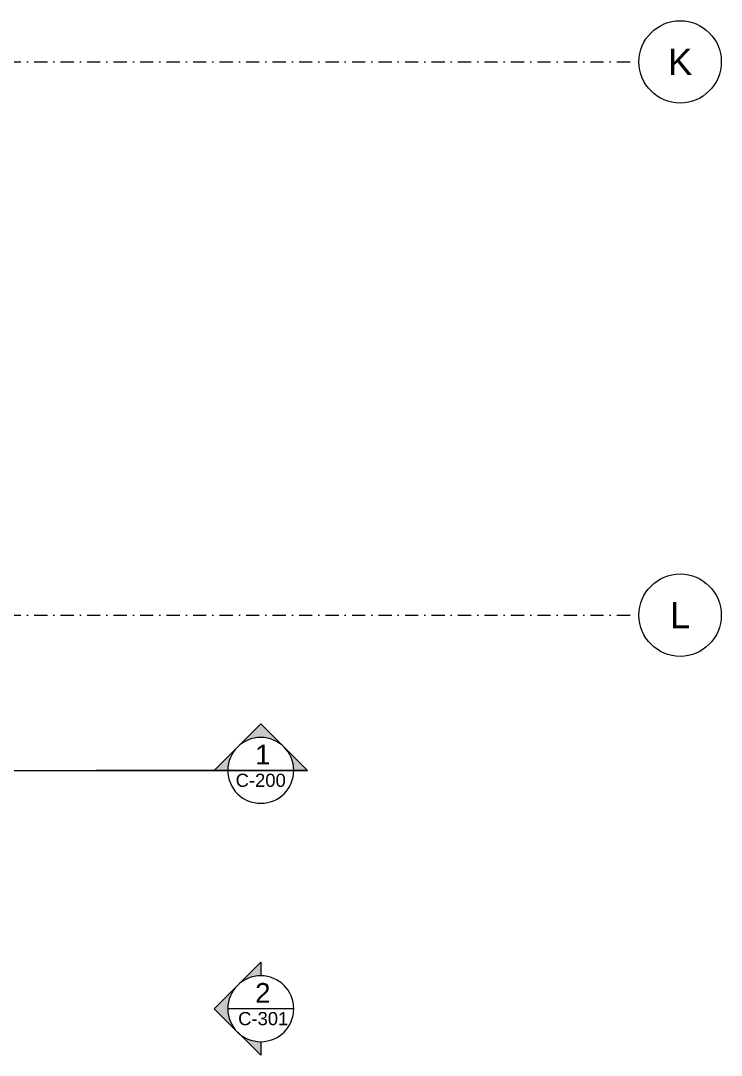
# Model space of a CAD drawing. Extents: x -9059 to 11889, y 0 to 6614.
# Drawn here: x 4135 to 4667, y 1828 to 2613 of the extents above; entities that cross this region are included whole.
import ezdxf
from ezdxf.enums import TextEntityAlignment as Align

# ---------------------------------------------------------------- set-up
doc = ezdxf.new("R2010")
doc.units = 0
doc.header["$LTSCALE"] = 10
doc.header["$MEASUREMENT"] = 0
doc.linetypes.add('DASHDOT', pattern=[1, 0.5, -0.25, 0, -0.25])
doc.layers.get('0').update_dxf_attribs({"color": 9, "lineweight": 9})
doc.layers.add('21', color=9, linetype='Continuous', lineweight=9)
doc.layers.add('24', color=9, linetype='DASHDOT', lineweight=9)
doc.styles.add('$1$Arial', font='arial.ttf', dxfattribs={"height": 2.5})
doc.styles.add('Arial', font='arial.ttf', dxfattribs={"height": 2.5})

# ---------------------------------------------------------------- blocks, each defined once
blk = doc.blocks.new('0_exteriorelevation2')
h = blk.add_hatch(color=256)
edge = h.paths.add_edge_path()
edge.add_arc((0, 0), 5, 45, 90)
edge.add_line((0, 5), (0, 7.07))
edge.add_line((0, 7.07), (3.54, 3.54))
edge = h.paths.add_edge_path()
edge.add_line((0, -5), (0, -7.07))
edge.add_line((0, -7.07), (3.54, -3.54))
edge.add_arc((0, 0), 5, 270, 315, ccw=False)
h.paths.add_polyline_path([(3.79, 3.28), (7.07, 0), (3.54, -3.54), (3.77, -3.29), (3.92, -3.11), (4.03, -2.96), (4.19, -2.73), (4.41, -2.36), (4.51, -2.15), (4.59, -1.99), (4.66, -1.81), (4.75, -1.55), (4.83, -1.3), (4.89, -1.03), (4.93, -0.84), (4.97, -0.5), (5, -0.18), (5, 0.07), (4.99, 0.36), (4.96, 0.6), (4.91, 0.94), (4.86, 1.16), (4.82, 1.32), (4.77, 1.51), (4.69, 1.75), (4.58, 2), (4.47, 2.25), (4.36, 2.45), (4.26, 2.62), (4.13, 2.82), (3.97, 3.03), (3.84, 3.2), (3.69, 3.37), (3.55, 3.52)])
for points in [[(0, -7.07), (7.07, 0), (0, 7.07), (0, 5)], [(0, -7.07), (7.07, 0), (0, 7.07), (0, 5)], [(-5, 0), (5, 0)], [(0, -5), (0, -7.07)], [(0, -5), (0, -7.07)]]:
    blk.add_lwpolyline(points)
blk.add_circle((0, 0), 5)
at = {"style": 'Arial'}
blk.add_attdef('KESITADI', text='', height=3, dxfattribs=at).set_placement((0, 0), align=Align.BOTTOM_CENTER)
blk.add_attdef('PAFTAADI', text='', height=2, dxfattribs=at).set_placement((0, -0.5), align=Align.TOP_CENTER)
blk = doc.blocks.new('0_buildingsection')
h = blk.add_hatch(color=256)
h.paths.add_polyline_path([(7.07, 0), (0, 7.07), (-7.07, 0)])
h.paths.add_polyline_path([(5, 0, 1), (-5, 0)], flags=16)
for points in [[(7.07, 0), (0, 7.07), (-7.07, 0), (25, 0)], [(7.07, 0), (0, 7.07), (-7.07, 0), (7.07, 0)]]:
    blk.add_lwpolyline(points)
blk.add_circle((0, 0), 5)
at = {"style": 'Arial'}
blk.add_attdef('KESITADI', text='', height=3, dxfattribs=at).set_placement((0, 0), align=Align.BOTTOM_CENTER)
blk.add_attdef('PAFTAADI', text='', height=2, dxfattribs=at).set_placement((0, -0.5), align=Align.TOP_CENTER)
blk = doc.blocks.new('$0$0_aks')
at = {"linetype": 'Continuous'}
blk.add_circle((0, 0), 3.125, dxfattribs=at)
at = {"style": '$1$Arial'}
blk.add_attdef('AKS', text='', height=2.5, dxfattribs=at).set_placement((0, 0), align=Align.MIDDLE_CENTER)
blk = doc.blocks.new('AKS')
at = {"layer": '24', "ltscale": 2}
for points in [[(3905.06, 2565.87), (4585.06, 2565.87)], [(3905.06, 2145.87), (4585.06, 2145.87)]]:
    blk.add_lwpolyline(points, dxfattribs=at)
at = {"layer": '24'}
ref = blk.add_blockref('$0$0_aks', (4616.31, 2565.87), dxfattribs=dict(at, xscale=10, yscale=10, zscale=10))
ref.add_attrib('AKS', 'K', dxfattribs={"layer": '0', "height": 20, "style": '$1$Arial'}).set_placement((4616.31, 2565.87), align=Align.MIDDLE_CENTER)
ref = blk.add_blockref('$0$0_aks', (4616.31, 2145.87), dxfattribs=dict(at, xscale=10, yscale=10, zscale=10))
ref.add_attrib('AKS', 'L', dxfattribs={"layer": '0', "height": 20, "style": '$1$Arial'}).set_placement((4616.31, 2145.87), align=Align.MIDDLE_CENTER)

msp = doc.modelspace()

# ---------------------------------------------------------------- linework, layer by layer
at = {"layer": '21'}
msp.add_lwpolyline([(1334.18, 2043.89), (4352.93, 2043.89)], dxfattribs=at)

# ---------------------------------------------------------------- block references
msp.add_blockref('AKS', (19.48, 15.85))
ref = msp.add_blockref('0_buildingsection', (4317.57, 2043.89), dxfattribs=dict(at, xscale=-5, yscale=5, zscale=5))
ref.add_attrib('KESITADI', '1', dxfattribs={"layer": '0', "height": 15, "style": 'Arial'}).set_placement((4319.14, 2043.89), align=Align.BOTTOM_CENTER)
ref.add_attrib('PAFTAADI', 'C-200', dxfattribs={"layer": '0', "height": 10, "style": 'Arial'}).set_placement((4317.54, 2041.39), align=Align.TOP_CENTER)
ref = msp.add_blockref('0_exteriorelevation2', (4317.57, 1862.97), dxfattribs=dict(at, xscale=-5, yscale=5, zscale=5))
ref.add_attrib('KESITADI', '2', dxfattribs={"layer": '0', "height": 15, "style": 'Arial'}).set_placement((4319.14, 1862.97), align=Align.BOTTOM_CENTER)
ref.add_attrib('PAFTAADI', 'C-301', dxfattribs={"layer": '0', "height": 10, "style": 'Arial'}).set_placement((4319.44, 1860.47), align=Align.TOP_CENTER)

doc.saveas('drawing.dxf')
